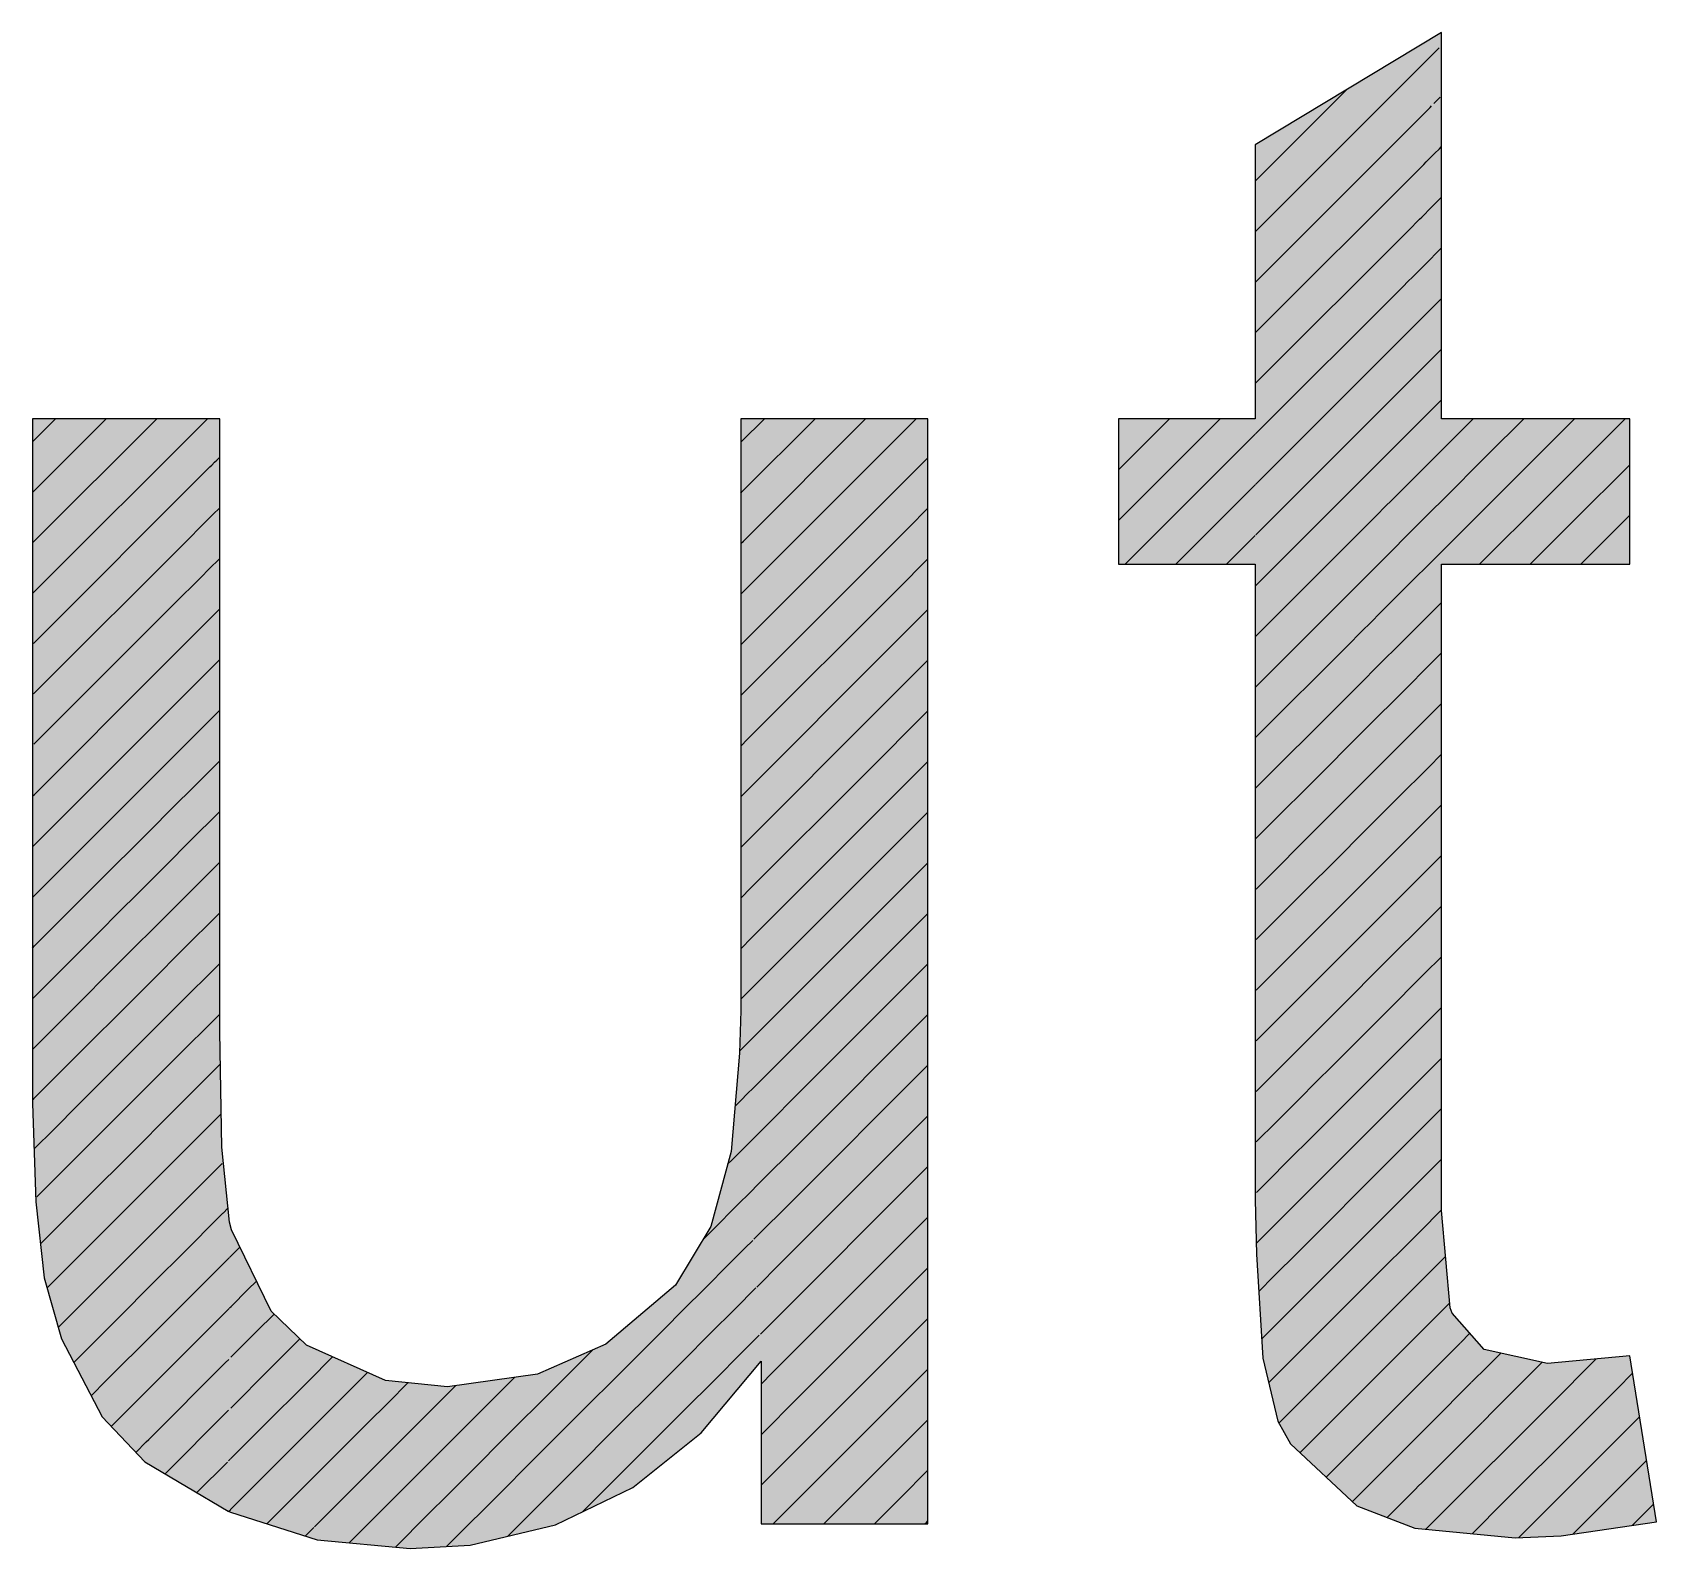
# Model space of a CAD drawing. Extents: x 0 to 5945, y 0 to 4205.
# Drawn here: x 5488.63 to 5499.97, y 682.16 to 692.75 of the extents above; entities that cross this region are included whole.
import ezdxf

# ---------------------------------------------------------------- set-up
doc = ezdxf.new("R2010")
doc.units = 0
doc.header["$MEASUREMENT"] = 0
doc.layers.add('MTH-CARIMBO-TXT1', color=1, linetype='CONTINUOUS')

msp = doc.modelspace()

# ---------------------------------------------------------------- linework, layer by layer
at = {"layer": 'MTH-CARIMBO-TXT1', "linetype": 'Continuous'}
for p, q in [((5497.169567, 691.358864), (5498.452815, 692.642112)), ((5497.169226, 691.712077), (5497.804626, 692.347477)), ((5498.4158, 692.251544), (5498.441903, 692.277647)), ((5498.441903, 692.277647), (5498.460828, 692.296572)), ((5497.169908, 691.005651), (5498.389693, 692.225437)), ((5498.389693, 692.225437), (5498.399788, 692.235532)), ((5498.373482, 691.855672), (5498.420384, 691.902575)), ((5498.420384, 691.902575), (5498.45439, 691.936581)), ((5498.45439, 691.936581), (5498.468907, 691.951097)), ((5497.170248, 690.652439), (5498.326572, 691.808762)), ((5498.326572, 691.808762), (5498.34471, 691.8269)), ((5498.34471, 691.8269), (5498.362376, 691.844567)), ((5498.362376, 691.844567), (5498.373482, 691.855672)), ((5498.398866, 691.527503), (5498.447953, 691.57659)), ((5498.447953, 691.57659), (5498.468907, 691.597544)), ((5498.289632, 691.418269), (5498.315133, 691.44377)), ((5498.315133, 691.44377), (5498.331163, 691.4598)), ((5498.331163, 691.4598), (5498.398866, 691.527503)), ((5497.170589, 690.299226), (5498.26345, 691.392088)), ((5498.26345, 691.392088), (5498.289632, 691.418269)), ((5498.377348, 691.152432), (5498.441515, 691.216599)), ((5498.441515, 691.216599), (5498.468907, 691.24399)), ((5498.288845, 691.063929), (5498.377348, 691.152432)), ((5498.200329, 690.975413), (5498.234554, 691.009638)), ((5498.234554, 691.009638), (5498.267889, 691.042973)), ((5498.267889, 691.042973), (5498.288845, 691.063929)), ((5497.170929, 689.946013), (5498.200329, 690.975413)), ((5498.435077, 690.856608), (5498.468907, 690.890437)), ((5498.246527, 690.668057), (5498.35583, 690.77736)), ((5498.35583, 690.77736), (5498.435077, 690.856608)), ((5498.220646, 690.642176), (5498.246527, 690.668057)), ((5497.17127, 689.5928), (5498.137207, 690.558738)), ((5498.137207, 690.558738), (5498.179476, 690.601007)), ((5498.179476, 690.601007), (5498.220646, 690.642176)), ((5498.42864, 690.496617), (5498.468907, 690.536884)), ((5498.334311, 690.402288), (5498.42864, 690.496617)), ((5498.204208, 690.272185), (5498.334311, 690.402288)), ((5498.124399, 690.192376), (5498.173403, 690.241379)), ((5498.173403, 690.241379), (5498.204208, 690.272185)), ((5497.171611, 689.239588), (5498.074086, 690.142063)), ((5498.074086, 690.142063), (5498.124399, 690.192376)), ((5498.312793, 690.027217), (5498.422202, 690.136626)), ((5498.422202, 690.136626), (5498.468907, 690.18333)), ((5488.630491, 689.890856), (5488.791004, 690.051369)), ((5488.631934, 689.538746), (5489.144557, 690.051369)), ((5488.633377, 689.186636), (5489.498111, 690.051369)), ((5488.63482, 688.834525), (5489.851664, 690.051369)), ((5493.579006, 689.889624), (5493.740751, 690.051369)), ((5493.58647, 689.543534), (5494.094305, 690.051369)), ((5493.593934, 689.197445), (5494.447858, 690.051369)), ((5493.601398, 688.851355), (5494.801411, 690.051369)), ((5496.385547, 689.867738), (5496.569178, 690.051369)), ((5496.556967, 689.685604), (5496.922732, 690.051369)), ((5498.16189, 689.876313), (5498.312793, 690.027217)), ((5498.593907, 689.954777), (5498.690499, 690.051369)), ((5498.793348, 689.800664), (5499.044052, 690.051369)), ((5498.992788, 689.646551), (5499.397605, 690.051369)), ((5499.192228, 689.492438), (5499.751159, 690.051369)), ((5496.212718, 689.694909), (5496.385547, 689.867738)), ((5496.728387, 689.503471), (5497.168983, 689.944067)), ((5498.126159, 689.840583), (5498.16189, 689.876313)), ((5498.468907, 689.829777), (5498.593907, 689.954777)), ((5489.881521, 689.727673), (5489.901408, 689.74756)), ((5489.901408, 689.74756), (5489.916499, 689.76265)), ((5489.916499, 689.76265), (5489.937227, 689.783379)), ((5494.824373, 689.720778), (5494.882912, 689.779316)), ((5498.010964, 689.725388), (5498.069321, 689.783744)), ((5498.069321, 689.783744), (5498.126159, 689.840583)), ((5498.291275, 689.652145), (5498.415765, 689.776635)), ((5498.415765, 689.776635), (5498.468907, 689.829777)), ((5498.468907, 689.476223), (5498.793348, 689.800664)), ((5488.636263, 688.482415), (5489.854916, 689.701067)), ((5489.854916, 689.701067), (5489.868447, 689.714599)), ((5489.868447, 689.714599), (5489.881521, 689.727673)), ((5493.608862, 688.505266), (5494.824373, 689.720778)), ((5496.212718, 689.341355), (5496.556967, 689.685604)), ((5497.171951, 688.886375), (5498.010964, 689.725388)), ((5498.119571, 689.480442), (5498.291275, 689.652145)), ((5498.468907, 689.12267), (5498.992788, 689.646551)), ((5499.391669, 689.338325), (5499.783771, 689.730428)), ((5493.575518, 689.532582), (5493.58647, 689.543534)), ((5496.899807, 689.321337), (5497.168983, 689.590514)), ((5489.889152, 689.38175), (5489.937227, 689.429825)), ((5494.748299, 689.291149), (5494.882912, 689.425762)), ((5496.260253, 689.035337), (5496.728387, 689.503471)), ((5498.014243, 689.375113), (5498.078916, 689.439786)), ((5498.078916, 689.439786), (5498.119571, 689.480442)), ((5498.269756, 689.277073), (5498.409327, 689.416644)), ((5498.409327, 689.416644), (5498.468907, 689.476223)), ((5498.735127, 689.035337), (5499.192228, 689.492438)), ((5489.777707, 689.270306), (5489.80803, 689.300628)), ((5489.80803, 689.300628), (5489.854153, 689.346751)), ((5489.854153, 689.346751), (5489.889152, 689.38175)), ((5493.616326, 688.159176), (5494.748299, 689.291149)), ((5496.613807, 689.035337), (5496.899807, 689.321337)), ((5497.172292, 688.533162), (5497.947843, 689.308713)), ((5497.947843, 689.308713), (5498.014243, 689.375113)), ((5499.08868, 689.035337), (5499.391669, 689.338325)), ((5499.591109, 689.184212), (5499.783771, 689.376875)), ((5488.637706, 688.130305), (5489.746325, 689.238923)), ((5489.746325, 689.238923), (5489.777707, 689.270306)), ((5493.575518, 689.179029), (5493.593934, 689.197445)), ((5497.071227, 689.139204), (5497.168983, 689.23696)), ((5498.077253, 689.08457), (5498.269756, 689.277073)), ((5499.442234, 689.035337), (5499.591109, 689.184212)), ((5489.861805, 689.00085), (5489.937227, 689.076272)), ((5494.672224, 688.861521), (5494.882912, 689.072209)), ((5496.96736, 689.035337), (5497.071227, 689.139204)), ((5498.031672, 689.038989), (5498.077253, 689.08457)), ((5498.402889, 689.056653), (5498.468907, 689.12267)), ((5489.806898, 688.945943), (5489.861805, 689.00085)), ((5497.884721, 688.892038), (5497.959165, 688.966482)), ((5497.959165, 688.966482), (5498.031672, 689.038989)), ((5498.248238, 688.902002), (5498.402889, 689.056653)), ((5489.686968, 688.826012), (5489.734539, 688.873583)), ((5489.734539, 688.873583), (5489.806898, 688.945943)), ((5493.575518, 688.825475), (5493.601398, 688.851355)), ((5493.62379, 687.813087), (5494.672224, 688.861521)), ((5497.172632, 688.179949), (5497.884721, 688.892038)), ((5498.034935, 688.688698), (5498.248238, 688.902002)), ((5488.63915, 687.778194), (5489.637733, 688.776778)), ((5489.637733, 688.776778), (5489.686968, 688.826012)), ((5489.834459, 688.61995), (5489.937227, 688.722719)), ((5498.396452, 688.696662), (5498.468907, 688.769117)), ((5489.759643, 688.545135), (5489.834459, 688.61995)), ((5494.596149, 688.431893), (5494.882912, 688.718656)), ((5497.904087, 688.557851), (5497.984429, 688.638192)), ((5497.984429, 688.638192), (5498.034935, 688.688698)), ((5498.22672, 688.52693), (5498.396452, 688.696662)), ((5489.661047, 688.446538), (5489.759643, 688.545135)), ((5493.575518, 688.471922), (5493.608862, 688.505266)), ((5497.8216, 688.475363), (5497.904087, 688.557851)), ((5497.992616, 688.292826), (5498.22672, 688.52693)), ((5489.529142, 688.314633), (5489.596228, 688.381719)), ((5489.596228, 688.381719), (5489.661047, 688.446538)), ((5493.631253, 687.466997), (5494.596149, 688.431893)), ((5497.172973, 687.826736), (5497.8216, 688.475363)), ((5498.390014, 688.336671), (5498.468907, 688.415563)), ((5488.640593, 687.426084), (5489.529142, 688.314633)), ((5489.807112, 688.23905), (5489.937227, 688.369165)), ((5494.520074, 688.002264), (5494.882912, 688.365102)), ((5497.937186, 688.237396), (5497.992616, 688.292826)), ((5498.205202, 688.151858), (5498.390014, 688.336671)), ((5489.712388, 688.144326), (5489.807112, 688.23905)), ((5493.575518, 688.118368), (5493.616326, 688.159176)), ((5497.84901, 688.14922), (5497.937186, 688.237396)), ((5489.587556, 688.019494), (5489.712388, 688.144326)), ((5497.173314, 687.473524), (5497.758478, 688.058688)), ((5497.758478, 688.058688), (5497.84901, 688.14922)), ((5497.950298, 687.896955), (5498.205202, 688.151858)), ((5498.383577, 687.97668), (5498.468907, 688.06201)), ((5489.42055, 687.852488), (5489.505488, 687.937426)), ((5489.505488, 687.937426), (5489.587556, 688.019494)), ((5489.779765, 687.85815), (5489.937227, 688.015612)), ((5493.638717, 687.120908), (5494.520074, 688.002264)), ((5494.443999, 687.572636), (5494.882912, 688.011549)), ((5498.183683, 687.776787), (5498.383577, 687.97668)), ((5488.642036, 687.073974), (5489.42055, 687.852488)), ((5489.665133, 687.743518), (5489.779765, 687.85815)), ((5497.793932, 687.740588), (5497.889942, 687.836599)), ((5497.889942, 687.836599), (5497.950298, 687.896955)), ((5489.514064, 687.592449), (5489.665133, 687.743518)), ((5493.575518, 687.764815), (5493.62379, 687.813087)), ((5497.695357, 687.642013), (5497.793932, 687.740588)), ((5497.90798, 687.501083), (5498.183683, 687.776787)), ((5498.377139, 687.616689), (5498.468907, 687.708456)), ((5489.414748, 687.493133), (5489.514064, 687.592449)), ((5489.752419, 687.47725), (5489.937227, 687.662058)), ((5494.367924, 687.143008), (5494.882912, 687.657995)), ((5497.173654, 687.120311), (5497.695357, 687.642013)), ((5498.162165, 687.401715), (5498.377139, 687.616689)), ((5489.311959, 687.390344), (5489.414748, 687.493133)), ((5489.617878, 687.342709), (5489.752419, 687.47725)), ((5493.646181, 686.774818), (5494.443999, 687.572636)), ((5497.842699, 687.435802), (5497.90798, 687.501083)), ((5488.629833, 687.415325), (5488.640593, 687.426084)), ((5488.643479, 686.721863), (5489.311959, 687.390344)), ((5493.575518, 687.411262), (5493.631253, 687.466997)), ((5497.738854, 687.331957), (5497.842699, 687.435802)), ((5497.865661, 687.105211), (5498.162165, 687.401715)), ((5489.440573, 687.165404), (5489.617878, 687.342709)), ((5489.725072, 687.09635), (5489.937227, 687.308505)), ((5494.291849, 686.713379), (5494.882912, 687.304442)), ((5497.632235, 687.225339), (5497.738854, 687.331957)), ((5498.140647, 687.026643), (5498.370701, 687.256698)), ((5498.370701, 687.256698), (5498.468907, 687.354903)), ((5489.324008, 687.048839), (5489.440573, 687.165404)), ((5493.653645, 686.428729), (5494.367924, 687.143008)), ((5497.173995, 686.767098), (5497.632235, 687.225339)), ((5488.629833, 687.061771), (5488.642036, 687.073974)), ((5489.203368, 686.928199), (5489.324008, 687.048839)), ((5489.570623, 686.941901), (5489.725072, 687.09635)), ((5493.575518, 687.057708), (5493.638717, 687.120908)), ((5497.683776, 686.923326), (5497.795455, 687.035005)), ((5497.795455, 687.035005), (5497.865661, 687.105211)), ((5497.823343, 686.709339), (5498.140647, 687.026643)), ((5488.644922, 686.369753), (5489.203368, 686.928199)), ((5489.367081, 686.738359), (5489.570623, 686.941901)), ((5489.697725, 686.71545), (5489.937227, 686.954952)), ((5494.215774, 686.283751), (5494.882912, 686.950889)), ((5497.569114, 686.808664), (5497.683776, 686.923326)), ((5498.364264, 686.896707), (5498.468907, 687.00135)), ((5497.174335, 686.413885), (5497.569114, 686.808664)), ((5498.119129, 686.651572), (5498.364264, 686.896707)), ((5488.629833, 686.708218), (5488.643479, 686.721863)), ((5489.233268, 686.604546), (5489.367081, 686.738359)), ((5489.523368, 686.541093), (5489.697725, 686.71545)), ((5493.575518, 686.704155), (5493.646181, 686.774818)), ((5493.661109, 686.082639), (5494.291849, 686.713379)), ((5497.748212, 686.634209), (5497.823343, 686.709339)), ((5489.094776, 686.466054), (5489.233268, 686.604546)), ((5489.670379, 686.33455), (5489.937227, 686.601398)), ((5494.139699, 685.854123), (5494.882912, 686.597335)), ((5497.628698, 686.514695), (5497.748212, 686.634209)), ((5497.781025, 686.313468), (5498.119129, 686.651572)), ((5498.357826, 686.536716), (5498.468907, 686.647796)), ((5488.646365, 686.017643), (5489.094776, 686.466054)), ((5489.29359, 686.311314), (5489.523368, 686.541093)), ((5497.505992, 686.391989), (5497.628698, 686.514695)), ((5498.09761, 686.2765), (5498.357826, 686.536716)), ((5488.629833, 686.354664), (5488.644922, 686.369753)), ((5493.575518, 686.350602), (5493.653645, 686.428729)), ((5497.174676, 686.060672), (5497.505992, 686.391989)), ((5489.142529, 686.160253), (5489.29359, 686.311314)), ((5489.476113, 686.140284), (5489.670379, 686.33455)), ((5489.643032, 685.95365), (5489.937227, 686.247845)), ((5493.668573, 685.73655), (5494.215774, 686.283751)), ((5494.063624, 685.424494), (5494.882912, 686.243782)), ((5497.573621, 686.106064), (5497.700969, 686.233412)), ((5497.700969, 686.233412), (5497.781025, 686.313468)), ((5497.738706, 685.917596), (5498.09761, 686.2765)), ((5498.351389, 686.176725), (5498.468907, 686.294243)), ((5488.986185, 686.003909), (5489.142529, 686.160253)), ((5489.220099, 685.88427), (5489.476113, 686.140284)), ((5498.076092, 685.901428), (5498.351389, 686.176725)), ((5488.629833, 686.001111), (5488.646365, 686.017643)), ((5488.647808, 685.665532), (5488.986185, 686.003909)), ((5493.575518, 685.997048), (5493.661109, 686.082639)), ((5497.442871, 685.975314), (5497.573621, 686.106064)), ((5489.428858, 685.739476), (5489.643032, 685.95365)), ((5489.615685, 685.57275), (5489.937227, 685.894291)), ((5493.987549, 684.994866), (5494.882912, 685.890229)), ((5497.175017, 685.70746), (5497.442871, 685.975314)), ((5497.653725, 685.832615), (5497.738706, 685.917596)), ((5497.696388, 685.521724), (5498.076092, 685.901428)), ((5498.344951, 685.816734), (5498.468907, 685.940689)), ((5489.051789, 685.71596), (5489.220099, 685.88427)), ((5493.676037, 685.39046), (5494.139699, 685.854123)), ((5497.518543, 685.697432), (5497.653725, 685.832615)), ((5498.054574, 685.526357), (5498.344951, 685.816734)), ((5488.629833, 685.647558), (5488.647808, 685.665532)), ((5488.877593, 685.541764), (5489.051789, 685.71596)), ((5489.146607, 685.457225), (5489.428858, 685.739476)), ((5493.590658, 685.658635), (5493.668573, 685.73655)), ((5497.379749, 685.558639), (5497.518543, 685.697432)), ((5489.381603, 685.338667), (5489.615685, 685.57275)), ((5493.568428, 685.636405), (5493.590658, 685.658635)), ((5497.175357, 685.354247), (5497.379749, 685.558639)), ((5498.338513, 685.456743), (5498.468907, 685.587136)), ((5488.649251, 685.313422), (5488.877593, 685.541764)), ((5488.961049, 685.271667), (5489.146607, 685.457225)), ((5489.588339, 685.191849), (5489.888765, 685.492276)), ((5489.888765, 685.492276), (5489.94126, 685.54477)), ((5493.911474, 684.565238), (5494.882912, 685.536675)), ((5497.606482, 685.431818), (5497.696388, 685.521724)), ((5497.654069, 685.125852), (5498.054574, 685.526357)), ((5498.033055, 685.151285), (5498.338513, 685.456743)), ((5489.073116, 685.03018), (5489.381603, 685.338667)), ((5493.590041, 685.304464), (5493.610017, 685.32444)), ((5493.610017, 685.32444), (5493.676037, 685.39046)), ((5493.683501, 685.044371), (5494.063624, 685.424494)), ((5497.463465, 685.288801), (5497.606482, 685.431818)), ((5488.629833, 685.294004), (5488.649251, 685.313422)), ((5488.769002, 685.07962), (5488.961049, 685.271667)), ((5493.53579, 685.250213), (5493.590041, 685.304464)), ((5497.316628, 685.141964), (5497.463465, 685.288801)), ((5498.332076, 685.096752), (5498.468907, 685.233583)), ((5489.334348, 684.937859), (5489.588339, 685.191849)), ((5489.814221, 685.064178), (5489.947462, 685.19742)), ((5493.835399, 684.135609), (5494.882912, 685.183122)), ((5497.175698, 685.001034), (5497.316628, 685.141964)), ((5497.559239, 685.031021), (5497.654069, 685.125852)), ((5497.611751, 684.729981), (5498.033055, 685.151285)), ((5498.011537, 684.776213), (5498.332076, 685.096752)), ((5488.650694, 684.961312), (5488.769002, 685.07962)), ((5488.870309, 684.827373), (5489.073116, 685.03018)), ((5489.560992, 684.810949), (5489.814221, 685.064178)), ((5493.612999, 684.973869), (5493.629376, 684.990246)), ((5493.629376, 684.990246), (5493.683501, 685.044371)), ((5493.690965, 684.698281), (5493.987549, 684.994866)), ((5497.408387, 684.88017), (5497.559239, 685.031021)), ((5488.640241, 684.950859), (5488.650694, 684.961312)), ((5488.999624, 684.603135), (5489.334348, 684.937859)), ((5493.484175, 684.845045), (5493.516369, 684.877239)), ((5493.516369, 684.877239), (5493.612999, 684.973869)), ((5497.253506, 684.725289), (5497.408387, 684.88017)), ((5498.325638, 684.736761), (5498.468907, 684.880029)), ((5488.660411, 684.617475), (5488.870309, 684.827373)), ((5489.287093, 684.537051), (5489.560992, 684.810949)), ((5489.739676, 684.63608), (5489.953665, 684.850069)), ((5493.759324, 683.705981), (5494.882912, 684.829568)), ((5497.569433, 684.334109), (5498.011537, 684.776213)), ((5493.560563, 684.567879), (5493.635957, 684.643273)), ((5493.635957, 684.643273), (5493.648735, 684.656051)), ((5493.648735, 684.656051), (5493.690965, 684.698281)), ((5497.176039, 684.647821), (5497.253506, 684.725289)), ((5497.511995, 684.630225), (5497.611751, 684.729981)), ((5497.990019, 684.401142), (5498.325638, 684.736761)), ((5488.779569, 684.38308), (5488.999624, 684.603135)), ((5488.926133, 684.17609), (5489.287093, 684.537051)), ((5489.533645, 684.430049), (5489.739676, 684.63608)), ((5489.960297, 684.503148), (5489.99478, 684.53763)), ((5493.376454, 684.38377), (5493.560563, 684.567879)), ((5493.698429, 684.352192), (5493.911474, 684.565238)), ((5497.353309, 684.471539), (5497.511995, 684.630225)), ((5498.3192, 684.37677), (5498.468907, 684.526476)), ((5489.239838, 684.136242), (5489.533645, 684.430049)), ((5489.665132, 684.207982), (5489.959868, 684.502718)), ((5493.798, 683.391103), (5494.882912, 684.476015)), ((5497.190385, 684.308614), (5497.353309, 684.471539)), ((5488.685357, 684.288867), (5488.779569, 684.38308)), ((5493.310465, 684.317782), (5493.364513, 684.37183)), ((5493.364513, 684.37183), (5493.376454, 684.38377)), ((5493.604757, 684.25852), (5493.658915, 684.312678)), ((5493.668093, 684.321857), (5493.698429, 684.352192)), ((5497.176379, 684.294609), (5497.190385, 684.308614)), ((5497.464752, 684.229428), (5497.569433, 684.334109)), ((5497.527114, 683.938237), (5497.990019, 684.401142)), ((5497.968501, 684.02607), (5498.3192, 684.37677)), ((5489.506299, 684.049149), (5489.665132, 684.207982)), ((5489.966428, 684.155725), (5490.003546, 684.192844)), ((5490.005373, 684.19467), (5490.018723, 684.20802)), ((5490.018723, 684.20802), (5490.058278, 684.247575)), ((5490.058278, 684.247575), (5490.078273, 684.26757)), ((5493.472506, 684.126269), (5493.604757, 684.25852)), ((5497.298231, 684.062908), (5497.464752, 684.229428)), ((5498.436734, 684.14075), (5498.497192, 684.201208)), ((5488.73181, 683.981768), (5488.926133, 684.17609)), ((5488.852641, 683.749045), (5489.239838, 684.136242)), ((5489.590587, 683.779885), (5489.96607, 684.155368)), ((5493.34722, 684.000983), (5493.472506, 684.126269)), ((5493.705892, 684.006102), (5493.835399, 684.135609)), ((5493.977072, 683.216622), (5494.882912, 684.122462)), ((5498.312763, 684.016779), (5498.436734, 684.14075)), ((5489.192583, 683.735434), (5489.506299, 684.049149)), ((5490.017378, 683.853122), (5490.134722, 683.970466)), ((5490.134722, 683.970466), (5490.194038, 684.029782)), ((5493.153345, 683.807108), (5493.34722, 684.000983)), ((5493.648951, 683.949161), (5493.681873, 683.982083)), ((5493.687452, 683.987662), (5493.705892, 684.006102)), ((5497.192504, 683.95718), (5497.298231, 684.062908)), ((5497.484796, 683.542365), (5497.968501, 684.02607)), ((5497.946982, 683.650998), (5498.312763, 684.016779)), ((5490.006673, 683.842416), (5490.017378, 683.853122)), ((5493.329926, 683.630136), (5493.568558, 683.868768)), ((5493.568558, 683.868768), (5493.648951, 683.949161)), ((5497.417508, 683.828631), (5497.527114, 683.938237)), ((5498.404238, 683.754701), (5498.525762, 683.876225)), ((5488.809301, 683.705706), (5488.852641, 683.749045)), ((5488.917838, 683.460689), (5489.192583, 683.735434)), ((5489.478952, 683.668249), (5489.590587, 683.779885)), ((5489.516043, 683.351787), (5489.972273, 683.808017)), ((5489.972559, 683.808303), (5490.002232, 683.837976)), ((5490.211166, 683.693356), (5490.302969, 683.785159)), ((5490.302969, 683.785159), (5490.317498, 683.799688)), ((5493.059008, 683.712771), (5493.153345, 683.807108)), ((5494.156145, 683.042141), (5494.882912, 683.768908)), ((5497.243154, 683.654276), (5497.417508, 683.828631)), ((5498.306325, 683.656788), (5498.404238, 683.754701)), ((5489.145328, 683.334625), (5489.478952, 683.668249)), ((5490.016034, 683.498225), (5490.211166, 683.693356)), ((5490.362124, 683.490761), (5490.496994, 683.625631)), ((5492.681545, 683.335308), (5493.059008, 683.712771)), ((5493.205723, 683.505933), (5493.329926, 683.630136)), ((5493.66461, 683.611267), (5493.693145, 683.639802)), ((5493.693145, 683.639802), (5493.704831, 683.651487)), ((5493.713356, 683.660013), (5493.759324, 683.705981)), ((5497.2131, 683.624222), (5497.243154, 683.654276)), ((5497.442478, 683.146494), (5497.946982, 683.650998)), ((5497.925464, 683.275927), (5498.306325, 683.656788)), ((5498.60179, 683.598699), (5498.667945, 683.664854)), ((5492.179361, 683.186678), (5492.541032, 683.548349)), ((5492.964094, 683.264304), (5493.205723, 683.505933)), ((5493.312633, 683.259289), (5493.66461, 683.611267)), ((5497.370265, 683.427834), (5497.484796, 683.542365)), ((5498.468103, 683.465012), (5498.598853, 683.595762)), ((5498.787637, 683.430993), (5498.883001, 683.526357)), ((5489.441499, 682.923689), (5489.978476, 683.460666)), ((5489.97869, 683.46088), (5490.000918, 683.483108)), ((5490.01469, 683.143327), (5490.28761, 683.416247)), ((5490.28761, 683.416247), (5490.362124, 683.490761)), ((5490.556124, 683.331207), (5490.725074, 683.500158)), ((5494.335217, 682.86766), (5494.882912, 683.415355)), ((5497.262155, 683.319724), (5497.370265, 683.427834)), ((5498.371743, 683.368652), (5498.468103, 683.465012)), ((5498.679335, 683.32269), (5498.787637, 683.430993)), ((5498.837652, 683.127455), (5499.172718, 683.462521)), ((5499.231669, 683.167918), (5499.54937, 683.485619)), ((5489.038874, 683.228172), (5489.145328, 683.334625)), ((5489.178808, 683.014552), (5489.451605, 683.287349)), ((5489.451605, 683.287349), (5489.516043, 683.351787)), ((5490.421278, 683.196362), (5490.556124, 683.331207)), ((5490.574538, 682.996068), (5490.969587, 683.391118)), ((5491.117172, 683.185149), (5491.251005, 683.318982)), ((5491.534395, 683.248818), (5491.583741, 683.298164)), ((5491.578327, 682.939198), (5491.99622, 683.35709)), ((5492.518177, 683.171941), (5492.681545, 683.335308)), ((5493.717463, 683.310567), (5493.798, 683.391103)), ((5497.903946, 682.900855), (5498.299888, 683.296797)), ((5498.299888, 683.296797), (5498.371743, 683.368652)), ((5498.400663, 683.044018), (5498.676993, 683.320349)), ((5499.258084, 682.840779), (5499.697334, 683.280029)), ((5499.697334, 683.280029), (5499.80328, 683.385975)), ((5490.364054, 683.139138), (5490.421278, 683.196362)), ((5490.965761, 683.033738), (5491.117172, 683.185149)), ((5491.162348, 682.876772), (5491.514229, 683.228653)), ((5491.514229, 683.228653), (5491.534395, 683.248818)), ((5492.015418, 683.022735), (5492.179361, 683.186678)), ((5492.217401, 682.871165), (5492.518177, 683.171941)), ((5492.737135, 683.037345), (5492.964094, 683.264304)), ((5492.869181, 682.815837), (5493.258101, 683.204758)), ((5493.258101, 683.204758), (5493.312633, 683.259289)), ((5493.717463, 682.957013), (5493.977072, 683.216622)), ((5497.481828, 682.832291), (5497.925464, 683.275927)), ((5499.138624, 683.074873), (5499.231669, 683.167918)), ((5489.555431, 682.684068), (5489.984679, 683.113316)), ((5489.984821, 683.113458), (5489.999603, 683.12824)), ((5490.013345, 682.788429), (5490.364054, 683.139138)), ((5494.51429, 682.693179), (5494.882912, 683.061801)), ((5497.333624, 683.03764), (5497.442478, 683.146494)), ((5498.75688, 683.046682), (5498.837652, 683.127455)), ((5498.887667, 682.823916), (5499.138624, 683.074873)), ((5499.479762, 682.708905), (5499.852385, 683.081527)), ((5490.480433, 682.901964), (5490.574538, 682.996068)), ((5490.592952, 682.660929), (5490.965761, 683.033738)), ((5491.407554, 682.768424), (5491.578327, 682.939198)), ((5491.62226, 682.629577), (5492.015418, 683.022735)), ((5492.381972, 682.682182), (5492.737135, 683.037345)), ((5493.717463, 682.60346), (5494.156145, 683.042141)), ((5498.29345, 682.936806), (5498.339247, 682.982603)), ((5498.333222, 682.623024), (5498.755133, 683.044936)), ((5498.339247, 682.982603), (5498.400663, 683.044018)), ((5489.351273, 682.833463), (5489.424259, 682.906449)), ((5489.424259, 682.906449), (5489.441499, 682.923689)), ((5490.012001, 682.433531), (5490.440498, 682.862028)), ((5490.440498, 682.862028), (5490.480433, 682.901964)), ((5490.699556, 682.413979), (5491.162348, 682.876772)), ((5491.785791, 682.439554), (5492.217401, 682.871165)), ((5493.801566, 682.334009), (5494.335217, 682.86766)), ((5497.664498, 682.661407), (5497.903946, 682.900855)), ((5497.882428, 682.525783), (5498.29345, 682.936806)), ((5499.058875, 682.64157), (5499.258084, 682.840779)), ((5489.777827, 682.552911), (5489.990881, 682.765965)), ((5489.998289, 682.773373), (5490.010572, 682.785656)), ((5491.207525, 682.568395), (5491.407554, 682.768424)), ((5492.471465, 682.418121), (5492.792725, 682.739382)), ((5492.792725, 682.739382), (5492.869181, 682.815837)), ((5498.360385, 682.296634), (5498.833274, 682.769523)), ((5498.834425, 682.770674), (5498.887667, 682.823916)), ((5499.388318, 682.263907), (5499.901489, 682.777078)), ((5490.516942, 682.584919), (5490.539588, 682.607565)), ((5490.539588, 682.607565), (5490.592952, 682.660929)), ((5491.300878, 682.308195), (5491.62226, 682.629577)), ((5492.255442, 682.555652), (5492.381972, 682.682182)), ((5494.155119, 682.334009), (5494.51429, 682.693179)), ((5494.693362, 682.518698), (5494.882912, 682.708248)), ((5498.306751, 682.596553), (5498.333222, 682.623024)), ((5498.937682, 682.520378), (5499.058875, 682.64157)), ((5499.284499, 682.513641), (5499.479762, 682.708905)), ((5490.266499, 682.334476), (5490.516942, 682.584919)), ((5490.840529, 682.201399), (5491.207525, 682.568395)), ((5491.946361, 682.246571), (5492.255442, 682.555652)), ((5494.508673, 682.334009), (5494.693362, 682.518698)), ((5497.847167, 682.490523), (5497.882428, 682.525783)), ((5498.089311, 682.379113), (5498.287012, 682.576815)), ((5498.287012, 682.576815), (5498.306751, 682.596553)), ((5498.683045, 682.265741), (5498.911414, 682.49411)), ((5498.91197, 682.494666), (5498.937682, 682.520378)), ((5499.008885, 682.238028), (5499.284499, 682.513641)), ((5490.000417, 682.421947), (5490.011872, 682.433402)), ((5490.611366, 682.32579), (5490.699556, 682.413979)), ((5491.666193, 682.319956), (5491.785791, 682.439554)), ((5499.802348, 682.324383), (5499.950594, 682.472629)), ((5490.534143, 682.248566), (5490.593386, 682.307809)), ((5490.598743, 682.313166), (5490.611366, 682.32579)), ((5491.164309, 682.171626), (5491.252701, 682.260018)), ((5491.252701, 682.260018), (5491.300878, 682.308195)), ((5491.52208, 682.175843), (5491.666193, 682.319956)), ((5494.862226, 682.334009), (5494.872435, 682.344218)), ((5494.872435, 682.344218), (5494.882912, 682.354695))]:
    msp.add_line(p, q, dxfattribs=at)
for points in [[(5497.325871, 683.051208), (5497.415521, 682.894321), (5497.878712, 682.461013), (5498.282136, 682.304126), (5498.984393, 682.236888), (5499.305639, 682.25183), (5499.970542, 682.348951), (5499.783771, 683.506928), (5499.208518, 683.454632), (5498.76774, 683.551753), (5498.543615, 683.805761), (5498.528673, 683.843115), (5498.468907, 684.52296), (5498.468907, 689.035337), (5499.783771, 689.035337), (5499.783771, 690.051369), (5498.468907, 690.051369), (5498.468907, 692.748336), (5497.168983, 691.963899), (5497.168983, 690.051369), (5496.212718, 690.051369), (5496.212718, 689.035337), (5497.168983, 689.035337), (5497.168983, 684.597668), (5497.176454, 684.216656), (5497.221279, 683.491987), (5497.325871, 683.051208)], [(5494.882912, 690.051369), (5493.575518, 690.051369), (5493.575518, 685.920004), (5493.568047, 685.621171), (5493.50828, 684.933855), (5493.366335, 684.410898), (5493.119798, 684.000003), (5492.634194, 683.589107), (5492.156062, 683.379924), (5491.528512, 683.290274), (5491.095205, 683.335099), (5490.542364, 683.581636), (5490.295827, 683.820703), (5490.019406, 684.388485), (5490.004465, 684.440781), (5489.952169, 684.963739), (5489.937227, 685.770587), (5489.937227, 690.051369), (5488.629833, 690.051369), (5488.629833, 685.270042), (5488.652246, 684.582727), (5488.712012, 684.052298), (5488.831545, 683.626461), (5489.115437, 683.081091), (5489.41427, 682.767317), (5489.996994, 682.423659), (5490.011935, 682.416188), (5490.617072, 682.221947), (5491.267034, 682.16218), (5491.6854, 682.184593), (5492.283066, 682.326538), (5492.820965, 682.588017), (5493.299097, 682.969029), (5493.717463, 683.469574), (5493.717463, 682.334009), (5494.882912, 682.334009), (5494.882912, 690.051369)]]:
    msp.add_lwpolyline(points, dxfattribs=at)
for points in [[(5498.468907, 692.748336), (5497.168983, 691.963899), (5497.176454, 684.216656)], [(5498.468907, 692.748336), (5497.176454, 684.216656), (5497.221279, 683.491987)], [(5498.468907, 692.748336), (5497.221279, 683.491987), (5497.325871, 683.051208)], [(5498.468907, 692.748336), (5497.325871, 683.051208), (5497.415521, 682.894321)], [(5498.468907, 692.748336), (5497.415521, 682.894321), (5497.878712, 682.461013)], [(5498.468907, 692.748336), (5497.878712, 682.461013), (5498.282136, 682.304126)], [(5498.468907, 684.52296), (5498.468907, 692.748336), (5498.282136, 682.304126)], [(5498.468907, 684.52296), (5498.468907, 692.748336), (5498.468907, 689.035337)], [(5498.468907, 692.748336), (5498.468907, 690.051369), (5498.468907, 689.035337)], [(5497.168983, 691.963899), (5497.168983, 690.051369), (5497.176454, 684.216656)], [(5489.937227, 690.051369), (5488.629833, 690.051369), (5488.652246, 684.582727)], [(5488.652246, 684.582727), (5488.629833, 690.051369), (5488.629833, 685.270042)], [(5489.937227, 690.051369), (5488.652246, 684.582727), (5488.712012, 684.052298)], [(5489.937227, 690.051369), (5488.712012, 684.052298), (5488.831545, 683.626461)], [(5489.937227, 690.051369), (5488.831545, 683.626461), (5489.115437, 683.081091)], [(5489.937227, 690.051369), (5489.115437, 683.081091), (5489.41427, 682.767317)], [(5489.937227, 690.051369), (5489.41427, 682.767317), (5489.937227, 685.770587)], [(5493.717463, 683.469574), (5494.882912, 690.051369), (5493.575518, 690.051369)], [(5493.717463, 683.469574), (5493.575518, 690.051369), (5493.575518, 685.920004)], [(5493.717463, 683.469574), (5494.882912, 682.334009), (5494.882912, 690.051369)], [(5497.168983, 690.051369), (5496.212718, 690.051369), (5497.168983, 689.035337)], [(5497.168983, 689.035337), (5496.212718, 690.051369), (5496.212718, 689.035337)], [(5497.176454, 684.216656), (5497.168983, 690.051369), (5497.168983, 689.035337)], [(5499.783771, 689.035337), (5498.468907, 690.051369), (5498.468907, 689.035337)], [(5499.783771, 689.035337), (5499.783771, 690.051369), (5498.468907, 690.051369)], [(5497.176454, 684.216656), (5497.168983, 689.035337), (5497.168983, 684.597668)], [(5493.717463, 683.469574), (5493.575518, 685.920004), (5493.568047, 685.621171)], [(5489.996994, 682.423659), (5489.937227, 685.770587), (5489.41427, 682.767317)], [(5489.952169, 684.963739), (5489.937227, 685.770587), (5489.996994, 682.423659)], [(5493.717463, 683.469574), (5493.568047, 685.621171), (5493.50828, 684.933855)], [(5489.952169, 684.963739), (5489.996994, 682.423659), (5490.004465, 684.440781)], [(5493.717463, 683.469574), (5493.50828, 684.933855), (5493.366335, 684.410898)], [(5490.004465, 684.440781), (5489.996994, 682.423659), (5490.011935, 682.416188)], [(5490.004465, 684.440781), (5490.011935, 682.416188), (5490.019406, 684.388485)], [(5498.468907, 684.52296), (5498.282136, 682.304126), (5498.528673, 683.843115)], [(5490.019406, 684.388485), (5490.011935, 682.416188), (5490.617072, 682.221947)], [(5490.019406, 684.388485), (5490.617072, 682.221947), (5490.295827, 683.820703)], [(5493.119798, 684.000003), (5493.299097, 682.969029), (5493.366335, 684.410898)], [(5493.717463, 683.469574), (5493.366335, 684.410898), (5493.299097, 682.969029)], [(5492.634194, 683.589107), (5492.820965, 682.588017), (5493.119798, 684.000003)], [(5492.820965, 682.588017), (5493.299097, 682.969029), (5493.119798, 684.000003)], [(5490.295827, 683.820703), (5490.617072, 682.221947), (5490.542364, 683.581636)], [(5498.528673, 683.843115), (5498.282136, 682.304126), (5498.984393, 682.236888)], [(5498.528673, 683.843115), (5498.984393, 682.236888), (5498.543615, 683.805761)], [(5498.543615, 683.805761), (5498.984393, 682.236888), (5498.76774, 683.551753)], [(5490.542364, 683.581636), (5490.617072, 682.221947), (5491.095205, 683.335099)], [(5492.156062, 683.379924), (5492.283066, 682.326538), (5492.634194, 683.589107)], [(5492.283066, 682.326538), (5492.820965, 682.588017), (5492.634194, 683.589107)], [(5498.76774, 683.551753), (5498.984393, 682.236888), (5499.208518, 683.454632)], [(5499.208518, 683.454632), (5499.305639, 682.25183), (5499.783771, 683.506928)], [(5499.305639, 682.25183), (5499.970542, 682.348951), (5499.783771, 683.506928)], [(5493.717463, 683.469574), (5493.717463, 682.334009), (5494.882912, 682.334009)], [(5498.984393, 682.236888), (5499.305639, 682.25183), (5499.208518, 683.454632)], [(5490.617072, 682.221947), (5491.267034, 682.16218), (5491.095205, 683.335099)], [(5491.095205, 683.335099), (5491.267034, 682.16218), (5491.528512, 683.290274)], [(5491.267034, 682.16218), (5491.6854, 682.184593), (5491.528512, 683.290274)], [(5491.528512, 683.290274), (5491.6854, 682.184593), (5492.156062, 683.379924)], [(5491.6854, 682.184593), (5492.283066, 682.326538), (5492.156062, 683.379924)]]:
    msp.add_solid(points, dxfattribs=at)

doc.saveas('drawing.dxf')
